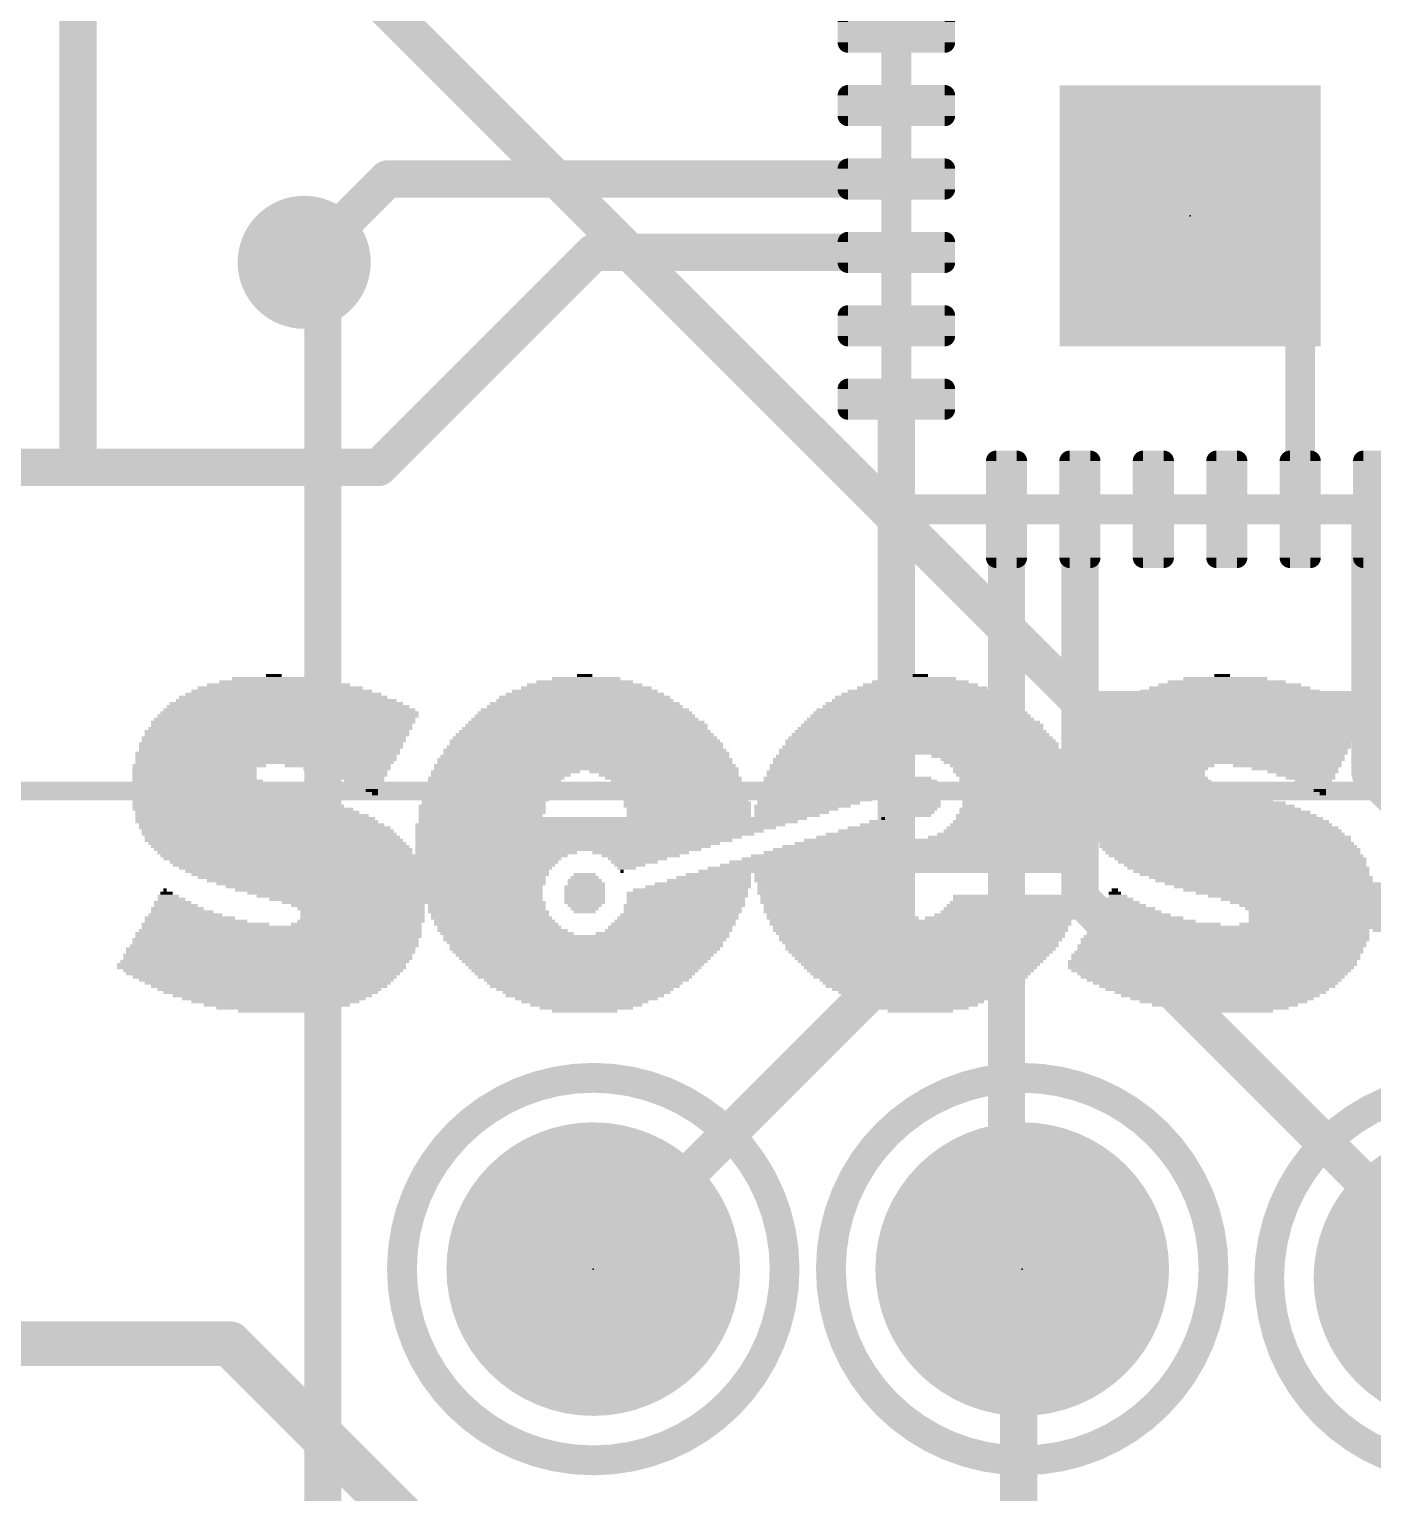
# Model space of a CAD drawing. Extents: x -59 to 59, y -28 to 22.
# Drawn here: x -42.24 to -33.09, y 0.64 to 10.6 of the extents above; entities that cross this region are included whole.
import ezdxf

# ---------------------------------------------------------------- set-up
doc = ezdxf.new("R2010")
doc.units = 0
for name, color, linetype in [('1', 12, 'CONTINUOUS'), ('16', 5, 'CONTINUOUS'), ('18', 110, 'CONTINUOUS'), ('200', 132, 'CONTINUOUS'), ('21', 40, 'CONTINUOUS'), ('22', 6, 'CONTINUOUS'), ('23', 53, 'CONTINUOUS'), ('51', 253, 'CONTINUOUS')]:
    doc.layers.add(name, color=color, linetype=linetype)

# ---------------------------------------------------------------- blocks, each defined once
blk = doc.blocks.new('RECT128000X44800R50')
at = {"const_width": 0.07}
blk.add_lwpolyline([(0.365, -0.07), (0.365, 0.07, 0.4142), (0.33, 0.105), (-0.33, 0.105, 0.4142), (-0.365, 0.07), (-0.365, -0.07, 0.4142), (-0.33, -0.105), (0.33, -0.105, 0.4142)], format="xyb", close=True, dxfattribs=at)
blk.add_solid([(-0.3475, -0.0875), (0.3475, -0.0875), (-0.3475, 0.0875), (0.3475, 0.0875)])
blk = doc.blocks.new('RECT')
blk.add_solid([(-0.5, -0.5), (0.5, -0.5), (-0.5, 0.5), (0.5, 0.5)])
blk = doc.blocks.new('PIE')
at = {"const_width": 0.5}
blk.add_lwpolyline([(0, -0.25, 1), (0, 0.25, 1), (0, -0.25)], format="xyb", dxfattribs=at)
blk = doc.blocks.new('ROUNDV')
at = {"const_width": 0.5}
blk.add_lwpolyline([(0, -0.25, 1), (0, 0.25, 1), (0, -0.25)], format="xyb", dxfattribs=at)

msp = doc.modelspace()

# ---------------------------------------------------------------- linework, layer by layer
at = {"layer": '1'}
for points, const_width in [([(-41.91, 7.62), (-41.91, 10.795)], 0.254), ([(-40.37, 9.017), (-39.8025, 9.5845)], 0.254), ([(-39.8025, 9.5845), (-36.3375, 9.5845)], 0.254), ([(-33.5875, 8.5845), (-34.3375, 9.3345)], 0.2032), ([(-38.3975, 9.0845), (-39.862, 7.62)], 0.254), ([(-36.3375, 9.0845), (-38.3975, 9.0845)], 0.254), ([(-33.5875, 7.3345), (-33.5875, 8.5845)], 0.2032), ([(-36.3375, 8.0845), (-36.3375, 4.223)], 0.254), ([(-41.91, 7.62), (-44.18, 7.62)], 0.254), ([(-39.862, 7.62), (-41.91, 7.62)], 0.254), ([(-33.0875, 7.3345), (-33.0875, 5.5445)], 0.3048), ([(-35.5875, 7.3345), (-35.5875, 2.266)], 0.254), ([(-35.0875, 7.3345), (-35.0875, 4.687)], 0.254), ([(-33.0875, 5.5445), (-30.21, 2.667)], 0.3048), ([(-35.0875, 4.687), (-35.0757, 4.6753)], 0.254), ([(-35.0875, 4.687), (-35.0875, 4.687)], 0.254), ([(-35.0757, 4.6753), (-32.496, 2.0955)], 0.254), ([(-36.3375, 4.223), (-38.4015, 2.159)], 0.254), ([(-35.505, 2.1835), (-35.5875, 2.266)], 0.254), ([(-35.505, 2.1835), (-35.4805, 2.159)], 0.254), ([(-35.505, 0), (-35.505, 2.1835)], 0.254), ([(-43.7355, 1.651), (-40.878, 1.651)], 0.3048), ([(-40.878, 1.651), (-39.227, 0)], 0.3048)]:
    msp.add_lwpolyline(points, dxfattribs=dict(at, const_width=const_width))
for points, const_width in [([(-39.8025, 9.648, 1), (-39.8025, 9.521)], 0.127), ([(-39.7576, 9.5396, 1), (-39.8474, 9.6294)], 0.127), ([(-36.3375, 9.521, 1), (-36.3375, 9.648)], 0.127), ([(-34.3016, 9.3704, 1), (-34.3734, 9.2986)], 0.1016), ([(-38.3975, 9.148, 1), (-38.3975, 9.021)], 0.127), ([(-38.3526, 9.0396, 1), (-38.4424, 9.1294)], 0.127), ([(-36.3375, 9.021, 1), (-36.3375, 9.148)], 0.127), ([(-40.4149, 9.0619, 1), (-40.3251, 8.9721)], 0.127), ([(-33.5367, 8.5845, 1), (-33.6383, 8.5845)], 0.1016), ([(-33.6234, 8.5486, 1), (-33.5516, 8.6204)], 0.1016), ([(-36.274, 8.0845, 1), (-36.401, 8.0845)], 0.127), ([(-41.91, 7.6835, 1), (-41.91, 7.5565)], 0.127), ([(-41.9735, 7.62, 1), (-41.8465, 7.62)], 0.127), ([(-41.91, 7.5565, 1), (-41.91, 7.6835)], 0.127), ([(-39.9069, 7.6649, 1), (-39.8171, 7.5751)], 0.127), ([(-39.862, 7.5565, 1), (-39.862, 7.6835)], 0.127), ([(-33.0113, 7.3345, 1), (-33.1637, 7.3345)], 0.1524), ([(-35.524, 7.3345, 1), (-35.651, 7.3345)], 0.127), ([(-35.024, 7.3345, 1), (-35.151, 7.3345)], 0.127), ([(-33.6383, 7.3345, 1), (-33.5367, 7.3345)], 0.1016), ([(-33.0336, 5.5984, 1), (-33.1414, 5.4906)], 0.1524), ([(-33.1637, 5.5445, 1), (-33.0113, 5.5445)], 0.1524), ([(-35.0426, 4.7319, 1), (-35.1324, 4.6421)], 0.127), ([(-35.0426, 4.7319, 1), (-35.1324, 4.6421)], 0.127), ([(-35.0308, 4.7202, 1), (-35.1207, 4.6303)], 0.127), ([(-35.1324, 4.6421, 1), (-35.0426, 4.7319)], 0.127), ([(-35.151, 4.687, 1), (-35.024, 4.687)], 0.127), ([(-35.1207, 4.6303, 1), (-35.0308, 4.7202)], 0.127), ([(-36.2926, 4.1781, 1), (-36.3824, 4.2679)], 0.127), ([(-36.401, 4.223, 1), (-36.274, 4.223)], 0.127), ([(-35.5426, 2.3109, 1), (-35.6324, 2.2211)], 0.127), ([(-35.651, 2.266, 1), (-35.524, 2.266)], 0.127), ([(-35.4601, 2.2284, 1), (-35.5499, 2.1386)], 0.127), ([(-35.4415, 2.1835, 1), (-35.5685, 2.1835)], 0.127), ([(-38.4464, 2.2039, 1), (-38.3566, 2.1141)], 0.127), ([(-35.5499, 2.1386, 1), (-35.4601, 2.2284)], 0.127), ([(-35.5254, 2.1141, 1), (-35.4356, 2.2039)], 0.127), ([(-40.8241, 1.7049, 1), (-40.9319, 1.5971)], 0.1524), ([(-40.878, 1.5748, 1), (-40.878, 1.7272)], 0.1524)]:
    msp.add_lwpolyline(points, format="xyb", dxfattribs=dict(at, const_width=const_width))
at = {"layer": '16', "const_width": 0.254}
for points in [[(-35.036, 5.969), (-42.021, 12.954)], [(-40.243, 8.89), (-40.37, 9.017)], [(-40.243, 8.89), (-40.243, -0.381)], [(-35.036, 5.969), (-30.591, 5.969)]]:
    msp.add_lwpolyline(points, dxfattribs=at)
at = {"layer": '16', "const_width": 0.127}
for points in [[(-40.3251, 9.0619, 1), (-40.4149, 8.9721)], [(-40.1795, 8.89, 1), (-40.3065, 8.89)], [(-40.2879, 8.8451, 1), (-40.1981, 8.9349)], [(-35.036, 6.0325, 1), (-35.036, 5.9055)], [(-35.0809, 5.9241, 1), (-34.9911, 6.0139)]]:
    msp.add_lwpolyline(points, format="xyb", dxfattribs=at)
at = {"layer": '21', "const_width": 0.2032}
for points in [[(-36.3375, 7.6845), (-36.3375, 7.3345)], [(-36.3375, 7.3345), (-35.9875, 7.3345)]]:
    msp.add_lwpolyline(points, dxfattribs=at)
at = {"layer": '21'}
for points, const_width in [([(-36.2867, 7.6845, 1), (-36.3883, 7.6845)], 0.1016), ([(-36.3375, 7.3853, 1), (-36.3375, 7.2837)], 0.1016), ([(-36.3883, 7.3345, 1), (-36.2867, 7.3345)], 0.1016), ([(-35.9875, 7.2837, 1), (-35.9875, 7.3853)], 0.1016), ([(-38.4015, 0.8561, 1), (-38.4015, 3.4619, 1), (-38.4015, 0.8561)], 0.2032), ([(-35.4805, 0.8561, 1), (-35.4805, 3.4619, 1), (-35.4805, 0.8561)], 0.2032), ([(-32.496, 0.7926, 1), (-32.496, 3.3984, 1), (-32.496, 0.7926)], 0.2032)]:
    msp.add_lwpolyline(points, format="xyb", dxfattribs=dict(at, const_width=const_width))
at = {"layer": '22', "const_width": 0.127}
msp.add_lwpolyline([(-18.1975, 5.416), (-45.3975, 5.416)], dxfattribs=at)
at = {"layer": '23'}
for p in [(-34.3375, 9.3345), (-38.4015, 2.159), (-35.4805, 2.159)]:
    msp.add_point(p, dxfattribs=at)
at = {"layer": '51', "const_width": 0.2032}
for points in [[(-36.3375, 11.3345), (-36.3375, 7.3345)], [(-36.3375, 7.3345), (-32.3375, 7.3345)]]:
    msp.add_lwpolyline(points, dxfattribs=at)
at = {"layer": '51', "const_width": 0.1016}
for points in [[(-36.3375, 7.3853, 1), (-36.3375, 7.2837)], [(-36.3883, 7.3345, 1), (-36.2867, 7.3345)]]:
    msp.add_lwpolyline(points, format="xyb", dxfattribs=at)

# ---------------------------------------------------------------- block references
at = {"layer": '1'}
for p, rotation in [((-36.3375, 10.5845), 180), ((-36.3375, 10.0845), 180), ((-36.3375, 9.5845), 180), ((-36.3375, 9.0845), 180), ((-36.3375, 8.5845), 180), ((-36.3375, 8.0845), 180), ((-35.5875, 7.3345), 90), ((-35.0875, 7.3345), 90), ((-34.5875, 7.3345), 90), ((-34.0875, 7.3345), 90), ((-33.5875, 7.3345), 90), ((-33.0875, 7.3345), 90)]:
    msp.add_blockref('RECT128000X44800R50', p, dxfattribs=dict(at, rotation=rotation))
at = {"layer": '1', "xscale": 1.778, "yscale": 1.778, "rotation": 180}
msp.add_blockref('RECT', (-34.3375, 9.3345), dxfattribs=at)
at = {"layer": '1', "xscale": 2, "yscale": 2}
for p in [(-38.4015, 2.159), (-35.4805, 2.159), (-32.496, 2.0955)]:
    msp.add_blockref('PIE', p, dxfattribs=at)
at = {"layer": '18', "xscale": 0.9064, "yscale": 0.9064}
for p in [(-34.274, 9.271), (-34.274, 9.271), (-40.37, 9.017), (-40.37, 9.017)]:
    msp.add_blockref('ROUNDV', p, dxfattribs=at)
at = {"layer": '200'}
for p, xscale, yscale in [((-40.5651, 6.1807), 0.5918, 0.0211), ((-40.5765, 6.2018), 0.1067, 0.0211), ((-38.4492, 6.1807), 0.4648, 0.0211), ((-38.4594, 6.2018), 0.1041, 0.0211), ((-36.1633, 6.1807), 0.4648, 0.0211), ((-36.1734, 6.2018), 0.1041, 0.0211), ((-34.0982, 6.1807), 0.5715, 0.0211), ((-34.1198, 6.2018), 0.1067, 0.0211), ((-40.5117, 6.0748), 1.3335, 0.0211), ((-40.5232, 6.096), 1.2294, 0.0213), ((-40.5333, 6.1172), 1.1227, 0.0211), ((-40.5448, 6.1383), 0.9728, 0.0211), ((-40.5448, 6.1595), 0.8052, 0.0213), ((-38.4594, 6.0748), 1.0795, 0.0211), ((-38.4594, 6.096), 0.9931, 0.0213), ((-38.448, 6.1172), 0.889, 0.0211), ((-38.4594, 6.1383), 0.7849, 0.0211), ((-38.4594, 6.1595), 0.6579, 0.0213), ((-36.1734, 6.0748), 1.0795, 0.0211), ((-36.1734, 6.096), 0.9931, 0.0213), ((-36.162, 6.1172), 0.889, 0.0211), ((-36.1734, 6.1383), 0.7849, 0.0211), ((-36.1734, 6.1595), 0.6579, 0.0213), ((-34.0576, 6.0748), 1.3335, 0.0211), ((-34.0678, 6.096), 1.2268, 0.0213), ((-34.0678, 6.1172), 1.0998, 0.0211), ((-34.0678, 6.1383), 0.9728, 0.0211), ((-34.0881, 6.1595), 0.8052, 0.0213), ((-40.48, 5.9902), 1.651, 0.0211), ((-40.4914, 6.0113), 1.5875, 0.0211), ((-40.4914, 6.0325), 1.5011, 0.0213), ((-40.513, 6.0537), 1.4173, 0.0211), ((-38.4594, 5.9902), 1.3335, 0.0211), ((-38.4594, 6.0113), 1.2929, 0.0211), ((-38.4594, 6.0325), 1.2065, 0.0213), ((-38.4594, 6.0537), 1.1659, 0.0211), ((-36.1734, 5.9902), 1.3335, 0.0211), ((-36.1734, 6.0113), 1.2929, 0.0211), ((-36.1734, 6.0325), 1.2065, 0.0213), ((-36.1734, 6.0537), 1.1659, 0.0211), ((-34.0144, 5.9902), 1.6281, 0.0211), ((-34.0246, 6.0113), 1.5672, 0.0211), ((-34.036, 6.0325), 1.5037, 0.0213), ((-34.036, 6.0537), 1.4173, 0.0211), ((-40.513, 5.8843), 1.7983, 0.0211), ((-40.5028, 5.9055), 1.778, 0.0213), ((-40.48, 5.9267), 1.778, 0.0211), ((-40.4698, 5.9478), 1.7577, 0.0211), ((-40.4711, 5.969), 1.7145, 0.0213), ((-38.4492, 5.8843), 1.6078, 0.0211), ((-38.4594, 5.9055), 1.5469, 0.0213), ((-38.4594, 5.9267), 1.5011, 0.0211), ((-38.4594, 5.9478), 1.4605, 0.0211), ((-38.4594, 5.969), 1.4199, 0.0213), ((-36.1633, 5.8843), 1.6078, 0.0211), ((-36.1734, 5.9055), 1.5469, 0.0213), ((-36.1734, 5.9267), 1.5011, 0.0211), ((-36.1734, 5.9478), 1.4605, 0.0211), ((-36.1734, 5.969), 1.4199, 0.0213), ((-34.036, 5.9055), 1.7983, 0.0213), ((-34.0462, 5.8843), 1.778, 0.0211), ((-34.0258, 5.9267), 1.778, 0.0211), ((-34.0144, 5.9478), 1.7551, 0.0211), ((-34.0144, 5.969), 1.7145, 0.0213), ((-40.5765, 5.7785), 1.7983, 0.0213), ((-40.5549, 5.8208), 1.8009, 0.0211), ((-40.5549, 5.7997), 1.8009, 0.0211), ((-40.5333, 5.842), 1.7983, 0.0213), ((-40.5232, 5.8632), 1.778, 0.0211), ((-38.4594, 5.7785), 1.8009, 0.0213), ((-38.4607, 5.7997), 1.7577, 0.0211), ((-38.4594, 5.8208), 1.7145, 0.0211), ((-38.4594, 5.842), 1.6739, 0.0213), ((-38.448, 5.8632), 1.651, 0.0211), ((-36.1734, 5.7785), 1.8009, 0.0213), ((-36.1734, 5.7997), 1.7551, 0.0211), ((-36.1734, 5.8208), 1.7145, 0.0211), ((-36.1734, 5.842), 1.6739, 0.0213), ((-36.162, 5.8632), 1.651, 0.0211), ((-34.0995, 5.7997), 1.7983, 0.0211), ((-34.0995, 5.7785), 1.7983, 0.0213), ((-34.0779, 5.842), 1.8009, 0.0213), ((-34.0779, 5.8208), 1.8009, 0.0211), ((-34.0563, 5.8632), 1.7983, 0.0211), ((-40.6184, 5.6727), 1.8009, 0.0211), ((-40.5968, 5.7362), 1.7983, 0.0211), ((-40.5968, 5.715), 1.7983, 0.0213), ((-40.607, 5.6938), 1.778, 0.0211), ((-40.5765, 5.7573), 1.7983, 0.0211), ((-38.4594, 5.6938), 1.9279, 0.0211), ((-38.4492, 5.6727), 1.9482, 0.0211), ((-38.4594, 5.715), 1.8821, 0.0213), ((-38.4594, 5.7573), 1.8415, 0.0211), ((-38.4492, 5.7362), 1.8618, 0.0211), ((-36.1633, 5.6727), 1.9482, 0.0211), ((-36.1734, 5.6938), 1.9279, 0.0211), ((-36.1734, 5.715), 1.8821, 0.0213), ((-36.1633, 5.7362), 1.8618, 0.0211), ((-36.1734, 5.7573), 1.8415, 0.0211), ((-34.1414, 5.715), 1.8009, 0.0213), ((-34.1528, 5.6938), 1.778, 0.0211), ((-34.1528, 5.6727), 1.778, 0.0211), ((-34.13, 5.7362), 1.778, 0.0211), ((-34.1198, 5.7573), 1.7983, 0.0211), ((-41.0845, 5.588), 0.9093, 0.0213), ((-40.64, 5.6092), 1.7577, 0.0211), ((-40.6298, 5.6515), 1.778, 0.0213), ((-40.6298, 5.6303), 1.778, 0.0211), ((-40.1422, 5.588), 0.7214, 0.0213), ((-38.4594, 5.588), 2.0549, 0.0213), ((-38.4594, 5.6303), 2.0091, 0.0211), ((-38.4594, 5.6092), 2.0091, 0.0211), ((-38.4594, 5.6515), 1.9685, 0.0213), ((-36.7767, 5.588), 0.8484, 0.0213), ((-36.7335, 5.6303), 0.889, 0.0211), ((-36.7551, 5.6092), 0.8458, 0.0211), ((-36.703, 5.6515), 0.9093, 0.0213), ((-35.6438, 5.6515), 0.9093, 0.0213), ((-35.6019, 5.6303), 0.8661, 0.0211), ((-35.5918, 5.6092), 0.8458, 0.0211), ((-35.5587, 5.588), 0.8255, 0.0213), ((-34.1732, 5.6515), 1.778, 0.0213), ((-34.1732, 5.6303), 1.778, 0.0211), ((-34.1833, 5.6092), 1.7577, 0.0211), ((-34.6177, 5.588), 0.889, 0.0213), ((-33.6753, 5.588), 0.7417, 0.0213), ((-41.1163, 5.5668), 0.8458, 0.0211), ((-41.1163, 5.5457), 0.8458, 0.0211), ((-41.1163, 5.5245), 0.8458, 0.0213), ((-41.1163, 5.5033), 0.8458, 0.0211), ((-41.0947, 5.4822), 0.889, 0.0211), ((-40.0787, 5.5668), 0.5944, 0.0211), ((-40.0469, 5.5457), 0.4851, 0.0211), ((-40.005, 5.5245), 0.4013, 0.0213), ((-39.9834, 5.5033), 0.3175, 0.0211), ((-39.9618, 5.4822), 0.2743, 0.0211), ((-39.0627, 5.5033), 0.9296, 0.0211), ((-39.0728, 5.4822), 0.9093, 0.0211), ((-38.9992, 5.5457), 1.016, 0.0211), ((-39.0309, 5.5245), 0.9525, 0.0213), ((-38.4492, 5.5668), 2.0752, 0.0211), ((-37.9197, 5.5457), 1.016, 0.0211), ((-37.8879, 5.5245), 0.9525, 0.0213), ((-37.8562, 5.5033), 0.9296, 0.0211), ((-37.8358, 5.4822), 0.889, 0.0211), ((-36.8287, 5.5033), 0.8255, 0.0211), ((-36.8402, 5.4822), 0.8026, 0.0211), ((-36.8084, 5.5457), 0.8255, 0.0211), ((-36.8186, 5.5245), 0.8052, 0.0213), ((-36.7881, 5.5668), 0.8255, 0.0211), ((-36.1633, 5.4822), 0.2108, 0.0211), ((-36.1734, 5.5033), 0.1499, 0.0211), ((-35.5384, 5.5668), 0.8255, 0.0211), ((-35.5384, 5.5457), 0.8255, 0.0211), ((-35.5282, 5.5245), 0.8052, 0.0213), ((-35.5067, 5.5033), 0.8026, 0.0211), ((-35.5067, 5.4822), 0.8026, 0.0211), ((-34.6596, 5.5457), 0.8458, 0.0211), ((-34.6596, 5.5245), 0.8458, 0.0213), ((-34.6494, 5.5033), 0.8661, 0.0211), ((-34.638, 5.4822), 0.889, 0.0211), ((-34.6393, 5.5668), 0.8458, 0.0211), ((-33.6232, 5.5668), 0.5918, 0.0211), ((-33.5699, 5.5457), 0.4851, 0.0211), ((-33.5483, 5.5245), 0.4013, 0.0213), ((-33.5166, 5.5033), 0.3378, 0.0211), ((-33.4975, 5.4822), 0.254, 0.0211), ((-41.0731, 5.461), 0.9322, 0.0213), ((-40.9575, 5.3975), 1.1633, 0.0213), ((-41.0413, 5.4398), 0.9957, 0.0211), ((-40.9994, 5.4187), 1.0795, 0.0211), ((-40.9143, 5.3763), 1.2497, 0.0211), ((-39.9402, 5.461), 0.1905, 0.0213), ((-39.9199, 5.4398), 0.1499, 0.0211), ((-39.9098, 5.4187), 0.0838, 0.0211), ((-39.8882, 5.3975), 0.0406, 0.0213), ((-39.1363, 5.3763), 0.8687, 0.0211), ((-39.116, 5.4187), 0.8687, 0.0211), ((-39.116, 5.3975), 0.8687, 0.0213), ((-39.1058, 5.4398), 0.889, 0.0211), ((-39.083, 5.461), 0.889, 0.0213), ((-37.813, 5.461), 0.889, 0.0213), ((-37.813, 5.4398), 0.889, 0.0211), ((-37.8028, 5.4187), 0.8687, 0.0211), ((-37.7825, 5.3975), 0.8687, 0.0213), ((-37.7825, 5.3763), 0.8687, 0.0211), ((-36.8719, 5.3763), 0.8255, 0.0211), ((-36.8516, 5.4398), 0.8255, 0.0211), ((-36.8618, 5.4187), 0.8052, 0.0211), ((-36.8618, 5.3975), 0.8052, 0.0213), ((-36.8402, 5.461), 0.8026, 0.0213), ((-36.1734, 5.4398), 0.2769, 0.0211), ((-36.1734, 5.4187), 0.2769, 0.0211), ((-36.1734, 5.3975), 0.2769, 0.0213), ((-36.1734, 5.3763), 0.2769, 0.0211), ((-36.1734, 5.461), 0.2311, 0.0213), ((-35.0304, 5.461), 1.7551, 0.0213), ((-34.9771, 5.4398), 1.8212, 0.0211), ((-34.9453, 5.4187), 1.8847, 0.0211), ((-34.9034, 5.3975), 1.9685, 0.0213), ((-34.8615, 5.3763), 2.0523, 0.0211), ((-33.4759, 5.461), 0.2108, 0.0213), ((-33.4645, 5.4398), 0.1473, 0.0211), ((-33.4531, 5.4187), 0.0838, 0.0211), ((-33.4327, 5.3975), 0.0432, 0.0213), ((-40.8826, 5.3552), 1.3132, 0.0211), ((-40.8191, 5.3128), 1.4402, 0.0211), ((-40.8508, 5.334), 1.3767, 0.0213), ((-40.7873, 5.2917), 1.5037, 0.0211), ((-39.1579, 5.3128), 0.8661, 0.0211), ((-39.1579, 5.2917), 0.8661, 0.0211), ((-39.1363, 5.3552), 0.8687, 0.0211), ((-39.1478, 5.334), 0.8458, 0.0213), ((-37.7711, 5.3552), 0.8458, 0.0211), ((-37.7609, 5.334), 0.8661, 0.0213), ((-37.7609, 5.3128), 0.8661, 0.0211), ((-37.7508, 5.2917), 0.8458, 0.0211), ((-36.9773, 5.3128), 0.6553, 0.0211), ((-37.0192, 5.2917), 0.5715, 0.0211), ((-36.8935, 5.3552), 0.7823, 0.0211), ((-36.9354, 5.334), 0.6985, 0.0213), ((-36.1734, 5.3552), 0.2769, 0.0211), ((-36.1734, 5.334), 0.2769, 0.0213), ((-36.162, 5.3128), 0.254, 0.0211), ((-36.1734, 5.2917), 0.2311, 0.0211), ((-34.7447, 5.2917), 2.3266, 0.0211), ((-34.8298, 5.3552), 2.1158, 0.0211), ((-34.7866, 5.334), 2.2022, 0.0213), ((-34.7561, 5.3128), 2.2631, 0.0211), ((-40.7251, 5.2493), 1.5875, 0.0211), ((-40.7035, 5.2282), 1.6307, 0.0211), ((-40.7568, 5.2705), 1.524, 0.0213), ((-40.6933, 5.207), 1.651, 0.0213), ((-40.6603, 5.1858), 1.6713, 0.0211), ((-38.354, 5.1858), 2.5197, 0.0211), ((-39.1681, 5.2493), 0.8458, 0.0211), ((-38.3007, 5.207), 2.5806, 0.0213), ((-39.1579, 5.2705), 0.8661, 0.0213), ((-38.2689, 5.2282), 2.6441, 0.0211), ((-37.7508, 5.2705), 0.8458, 0.0213), ((-37.7508, 5.2493), 0.8458, 0.0211), ((-37.051, 5.2705), 0.508, 0.0213), ((-37.0827, 5.2493), 0.4445, 0.0211), ((-36.4808, 5.1858), 0.2108, 0.0211), ((-36.4592, 5.207), 0.127, 0.0213), ((-36.4274, 5.2282), 0.0229, 0.0211), ((-36.1734, 5.2705), 0.1905, 0.0213), ((-36.162, 5.2493), 0.127, 0.0211), ((-34.671, 5.1858), 2.601, 0.0211), ((-34.671, 5.207), 2.5603, 0.0213), ((-34.7028, 5.2493), 2.4562, 0.0211), ((-34.6812, 5.2282), 2.4994, 0.0211), ((-34.7129, 5.2705), 2.3901, 0.0213), ((-40.6387, 5.1647), 1.7145, 0.0211), ((-40.6184, 5.1435), 1.7145, 0.0213), ((-40.6083, 5.1223), 1.7348, 0.0211), ((-40.5867, 5.1012), 1.7374, 0.0211), ((-40.5765, 5.08), 1.7577, 0.0213), ((-38.3858, 5.1647), 2.4562, 0.0211), ((-38.4277, 5.1435), 2.3724, 0.0213), ((-38.4594, 5.1223), 2.3089, 0.0211), ((-38.5026, 5.1012), 2.2225, 0.0211), ((-38.5343, 5.08), 2.159, 0.0213), ((-35.9931, 5.08), 1.9482, 0.0213), ((-36.5544, 5.1012), 0.6579, 0.0211), ((-36.5544, 5.1223), 0.5309, 0.0211), ((-36.5328, 5.1435), 0.4013, 0.0213), ((-36.5112, 5.1647), 0.3175, 0.0211), ((-35.5702, 5.1012), 1.1024, 0.0211), ((-35.5384, 5.1223), 1.0389, 0.0211), ((-34.6596, 5.1435), 2.7102, 0.0213), ((-34.6608, 5.1647), 2.667, 0.0211), ((-34.1414, 5.1223), 1.7145, 0.0211), ((-34.1198, 5.1012), 1.7577, 0.0211), ((-34.1097, 5.08), 1.7374, 0.0213), ((-40.5549, 5.0588), 1.7551, 0.0211), ((-40.5333, 5.0377), 1.7577, 0.0211), ((-40.513, 5.0165), 1.7577, 0.0213), ((-40.5016, 4.9953), 1.7348, 0.0211), ((-39.9618, 4.9742), 2.7737, 0.0211), ((-38.5763, 5.0588), 2.0752, 0.0211), ((-39.0627, 4.9953), 1.1024, 0.0211), ((-38.608, 5.0377), 2.0117, 0.0211), ((-38.6397, 5.0165), 1.9482, 0.0213), ((-38.0784, 4.9953), 0.6579, 0.0211), ((-38.0784, 4.9742), 0.5309, 0.0211), ((-36.1734, 4.9742), 2.3089, 0.0211), ((-36.1302, 4.9953), 2.2225, 0.0211), ((-36.0985, 5.0165), 2.159, 0.0213), ((-36.0667, 5.0377), 2.0955, 0.0211), ((-36.0248, 5.0588), 2.0117, 0.0211), ((-34.0881, 5.0588), 1.7348, 0.0211), ((-34.0779, 5.0377), 1.7551, 0.0211), ((-34.0563, 5.0165), 1.7577, 0.0213), ((-34.0462, 4.9953), 1.7374, 0.0211), ((-34.0246, 4.9742), 1.7348, 0.0211), ((-39.9733, 4.953), 2.7102, 0.0213), ((-39.9618, 4.9318), 2.6467, 0.0211), ((-39.9631, 4.9107), 2.6035, 0.0211), ((-39.9517, 4.8895), 2.54, 0.0213), ((-38.1, 4.953), 0.4013, 0.0213), ((-38.1216, 4.9318), 0.3175, 0.0211), ((-38.1521, 4.9107), 0.2108, 0.0211), ((-38.1737, 4.8895), 0.127, 0.0213), ((-36.3207, 4.8895), 2.6035, 0.0213), ((-36.2788, 4.9107), 2.5197, 0.0211), ((-36.2471, 4.9318), 2.4562, 0.0211), ((-36.2052, 4.953), 2.3724, 0.0213), ((-33.9941, 4.953), 1.7145, 0.0213), ((-33.9827, 4.9318), 1.6916, 0.0211), ((-33.9623, 4.9107), 1.651, 0.0211), ((-33.9408, 4.8895), 1.6485, 0.0213), ((-39.9402, 4.8683), 2.4765, 0.0211), ((-39.9199, 4.8472), 2.4359, 0.0211), ((-39.9098, 4.826), 2.3698, 0.0213), ((-39.878, 4.8048), 2.3063, 0.0211), ((-39.8463, 4.7837), 2.2428, 0.0211), ((-38.4594, 4.8048), 0.2311, 0.0211), ((-38.448, 4.7837), 0.254, 0.0211), ((-38.4594, 4.826), 0.1905, 0.0213), ((-38.4594, 4.8472), 0.1499, 0.0211), ((-38.2054, 4.8683), 0.0229, 0.0211), ((-37.6555, 4.7837), 0.6553, 0.0211), ((-37.6136, 4.8048), 0.5715, 0.0211), ((-37.5818, 4.826), 0.508, 0.0213), ((-37.5501, 4.8472), 0.4445, 0.0211), ((-36.3525, 4.8683), 2.667, 0.0211), ((-36.8821, 4.8472), 0.8458, 0.0211), ((-36.8821, 4.826), 0.8458, 0.0213), ((-36.8719, 4.8048), 0.8661, 0.0211), ((-36.8618, 4.7837), 0.8458, 0.0211), ((-33.9204, 4.8683), 1.6078, 0.0211), ((-33.8988, 4.8472), 1.5646, 0.0211), ((-33.8557, 4.826), 1.524, 0.0213), ((-33.8341, 4.8048), 1.4808, 0.0211), ((-33.3477, 4.7837), 2.3266, 0.0211), ((-41.2953, 4.699), 0.1473, 0.0213), ((-41.2737, 4.6778), 0.1905, 0.0211), ((-41.3068, 4.7202), 0.0838, 0.0211), ((-41.3169, 4.7413), 0.0229, 0.0211), ((-39.8247, 4.7625), 2.159, 0.0213), ((-39.7929, 4.7413), 2.0955, 0.0211), ((-39.751, 4.7202), 2.0117, 0.0211), ((-39.7193, 4.699), 1.9482, 0.0213), ((-39.6761, 4.6778), 1.8618, 0.0211), ((-38.4594, 4.7625), 0.2769, 0.0213), ((-38.4594, 4.7413), 0.2769, 0.0211), ((-38.4594, 4.7202), 0.2769, 0.0211), ((-38.4594, 4.699), 0.2769, 0.0213), ((-38.4594, 4.6778), 0.2769, 0.0211), ((-37.7609, 4.7202), 0.8255, 0.0211), ((-37.7609, 4.699), 0.8255, 0.0213), ((-37.7711, 4.6778), 0.8052, 0.0211), ((-37.7393, 4.7413), 0.7823, 0.0211), ((-37.6872, 4.7625), 0.7188, 0.0213), ((-36.8618, 4.7625), 0.8458, 0.0213), ((-36.8503, 4.7413), 0.8687, 0.0211), ((-36.8503, 4.7202), 0.8687, 0.0211), ((-36.83, 4.699), 0.8687, 0.0213), ((-36.83, 4.6778), 0.8687, 0.0211), ((-35.5067, 4.699), 0.889, 0.0213), ((-35.5168, 4.6778), 0.8687, 0.0211), ((-34.8196, 4.6778), 0.1905, 0.0211), ((-34.8501, 4.7202), 0.0838, 0.0211), ((-34.8285, 4.699), 0.127, 0.0213), ((-34.8501, 4.7413), 0.0432, 0.0211), ((-33.3159, 4.7625), 2.2631, 0.0213), ((-33.2943, 4.7413), 2.1793, 0.0211), ((-33.2524, 4.7202), 2.0955, 0.0211), ((-33.2105, 4.699), 2.0117, 0.0213), ((-33.1775, 4.6778), 1.905, 0.0211), ((-41.2001, 4.5932), 0.4242, 0.0211), ((-41.2331, 4.6143), 0.3581, 0.0211), ((-41.2433, 4.6355), 0.2972, 0.0213), ((-41.2648, 4.6567), 0.254, 0.0211), ((-39.624, 4.6567), 1.7983, 0.0211), ((-40.005, 4.6355), 0.9093, 0.0213), ((-39.9834, 4.6143), 0.8661, 0.0211), ((-39.9733, 4.5932), 0.8458, 0.0211), ((-39.1262, 4.6355), 0.8026, 0.0213), ((-39.1262, 4.6143), 0.8026, 0.0211), ((-39.1147, 4.5932), 0.8255, 0.0211), ((-38.4594, 4.6567), 0.2769, 0.0211), ((-38.4594, 4.6355), 0.2311, 0.0213), ((-38.4594, 4.6143), 0.1905, 0.0211), ((-38.4594, 4.5932), 0.1499, 0.0211), ((-37.7812, 4.6355), 0.8255, 0.0213), ((-37.7927, 4.6143), 0.8026, 0.0211), ((-37.7927, 4.5932), 0.8026, 0.0211), ((-37.7711, 4.6567), 0.8052, 0.0211), ((-36.8198, 4.6567), 0.889, 0.0211), ((-36.797, 4.6355), 0.889, 0.0213), ((-36.7868, 4.6143), 0.9093, 0.0211), ((-36.7767, 4.5932), 0.9296, 0.0211), ((-35.5702, 4.5932), 0.9296, 0.0211), ((-35.56, 4.6143), 0.9093, 0.0211), ((-35.5384, 4.6355), 0.9119, 0.0213), ((-35.527, 4.6567), 0.889, 0.0211), ((-34.765, 4.6143), 0.381, 0.0211), ((-34.7447, 4.5932), 0.4216, 0.0211), ((-34.7866, 4.6355), 0.2972, 0.0213), ((-34.798, 4.6567), 0.2337, 0.0211), ((-33.1457, 4.6567), 1.8415, 0.0211), ((-33.114, 4.6355), 1.778, 0.0213), ((-33.0937, 4.6143), 1.7374, 0.0211), ((-33.0721, 4.5932), 1.7348, 0.0211), ((-41.0413, 4.5085), 0.8687, 0.0213), ((-40.5232, 4.4873), 1.905, 0.0211), ((-41.148, 4.5508), 0.6147, 0.0211), ((-41.1061, 4.5297), 0.6985, 0.0211), ((-41.1797, 4.572), 0.5055, 0.0213), ((-40.0152, 4.5085), 0.889, 0.0213), ((-39.9834, 4.5297), 0.8661, 0.0211), ((-39.9733, 4.572), 0.8458, 0.0213), ((-39.9733, 4.5508), 0.8458, 0.0211), ((-39.1046, 4.572), 0.8052, 0.0213), ((-39.0944, 4.5508), 0.8255, 0.0211), ((-39.0741, 4.5297), 0.8255, 0.0211), ((-39.0627, 4.5085), 0.8484, 0.0213), ((-39.0411, 4.4873), 0.8458, 0.0211), ((-37.8777, 4.4873), 0.8458, 0.0211), ((-37.8562, 4.5085), 0.8484, 0.0213), ((-37.8447, 4.5297), 0.8255, 0.0211), ((-37.8244, 4.5508), 0.8255, 0.0211), ((-37.8143, 4.572), 0.8052, 0.0213), ((-36.7449, 4.572), 0.9525, 0.0213), ((-36.703, 4.5508), 1.0363, 0.0211), ((-36.1734, 4.5297), 2.0549, 0.0211), ((-36.1734, 4.5085), 2.0549, 0.0213), ((-36.1734, 4.4873), 2.0091, 0.0211), ((-35.6337, 4.5508), 1.016, 0.0211), ((-35.6019, 4.572), 0.9525, 0.0213), ((-34.5745, 4.5085), 0.889, 0.0213), ((-33.5801, 4.4873), 2.8778, 0.0211), ((-34.6494, 4.5297), 0.6985, 0.0211), ((-34.6812, 4.5508), 0.5944, 0.0211), ((-34.7243, 4.572), 0.508, 0.0213), ((-33.0822, 4.5085), 1.8415, 0.0213), ((-33.0721, 4.572), 1.7348, 0.0213), ((-33.0721, 4.5508), 1.7348, 0.0211), ((-33.0619, 4.5297), 1.7551, 0.0211), ((-40.5651, 4.4027), 1.9482, 0.0211), ((-40.5651, 4.3815), 1.9482, 0.0213), ((-40.5448, 4.445), 1.9482, 0.0213), ((-40.5448, 4.4238), 1.9482, 0.0211), ((-40.5333, 4.4662), 1.9253, 0.0211), ((-39.0195, 4.4662), 0.889, 0.0211), ((-38.989, 4.445), 0.9093, 0.0213), ((-38.4492, 4.4238), 1.9482, 0.0211), ((-38.4594, 4.4027), 1.9279, 0.0211), ((-38.4594, 4.3815), 1.8821, 0.0213), ((-37.9298, 4.445), 0.9093, 0.0213), ((-37.8879, 4.4662), 0.8661, 0.0211), ((-36.1734, 4.4662), 2.0091, 0.0211), ((-36.1734, 4.445), 1.9685, 0.0213), ((-36.1633, 4.4238), 1.9482, 0.0211), ((-36.1734, 4.4027), 1.9279, 0.0211), ((-36.1734, 4.3815), 1.8821, 0.0213), ((-34.0995, 4.4027), 1.966, 0.0211), ((-34.1097, 4.3815), 1.9456, 0.0213), ((-34.0893, 4.4238), 1.9456, 0.0211), ((-34.0792, 4.4662), 1.9253, 0.0211), ((-34.0792, 4.445), 1.9253, 0.0213), ((-32.6073, 4.4662), 0.9728, 0.0211), ((-40.6184, 4.2968), 1.9685, 0.0211), ((-40.5981, 4.3392), 1.9685, 0.0211), ((-40.5981, 4.318), 1.9685, 0.0213), ((-40.5752, 4.3603), 1.9685, 0.0211), ((-38.4594, 4.3392), 1.8415, 0.0211), ((-38.4492, 4.3603), 1.8618, 0.0211), ((-38.4594, 4.318), 1.8009, 0.0213), ((-38.4607, 4.2968), 1.7577, 0.0211), ((-36.1633, 4.3603), 1.8618, 0.0211), ((-36.1734, 4.3392), 1.8415, 0.0211), ((-36.1734, 4.318), 1.8009, 0.0213), ((-36.1734, 4.2968), 1.7551, 0.0211), ((-34.1617, 4.2968), 1.9685, 0.0211), ((-34.1414, 4.318), 1.9685, 0.0213), ((-34.1211, 4.3603), 1.9685, 0.0211), ((-34.1313, 4.3392), 1.9482, 0.0211), ((-40.6616, 4.2333), 1.9685, 0.0211), ((-40.6616, 4.2122), 1.9685, 0.0211), ((-40.6387, 4.2545), 1.9685, 0.0213), ((-40.6184, 4.2757), 1.9685, 0.0211), ((-40.6502, 4.191), 1.905, 0.0213), ((-38.4594, 4.2757), 1.7145, 0.0211), ((-38.4594, 4.2545), 1.6739, 0.0213), ((-38.4594, 4.2333), 1.6281, 0.0211), ((-38.4594, 4.2122), 1.5875, 0.0211), ((-38.4594, 4.191), 1.5469, 0.0213), ((-36.1734, 4.2757), 1.7145, 0.0211), ((-36.1734, 4.2545), 1.6739, 0.0213), ((-36.1734, 4.2333), 1.6281, 0.0211), ((-36.1734, 4.2122), 1.5875, 0.0211), ((-36.1734, 4.191), 1.5469, 0.0213), ((-34.1846, 4.2545), 1.9685, 0.0213), ((-34.1846, 4.2333), 1.9685, 0.0211), ((-34.1947, 4.2122), 1.9482, 0.0211), ((-34.1617, 4.2757), 1.9685, 0.0211), ((-34.1935, 4.191), 1.905, 0.0213), ((-40.6502, 4.1698), 1.8644, 0.0211), ((-40.64, 4.1487), 1.7983, 0.0211), ((-40.6286, 4.1275), 1.7348, 0.0213), ((-40.6184, 4.1063), 1.6739, 0.0211), ((-40.6083, 4.0852), 1.6078, 0.0211), ((-38.4594, 4.1698), 1.5011, 0.0211), ((-38.4594, 4.1487), 1.4605, 0.0211), ((-38.448, 4.1275), 1.397, 0.0213), ((-38.4594, 4.1063), 1.3335, 0.0211), ((-38.4594, 4.0852), 1.2929, 0.0211), ((-36.1734, 4.1698), 1.5011, 0.0211), ((-36.1734, 4.1487), 1.4605, 0.0211), ((-36.162, 4.1275), 1.397, 0.0213), ((-36.1734, 4.1063), 1.3335, 0.0211), ((-36.1734, 4.0852), 1.2929, 0.0211), ((-34.1846, 4.1698), 1.8415, 0.0211), ((-34.1833, 4.1487), 1.7983, 0.0211), ((-34.1732, 4.1275), 1.7374, 0.0213), ((-34.163, 4.1063), 1.6713, 0.0211), ((-34.1516, 4.0852), 1.6078, 0.0211), ((-40.607, 4.064), 1.524, 0.0213), ((-40.5981, 4.0428), 1.4605, 0.0211), ((-40.5867, 4.0217), 1.3564, 0.0211), ((-40.5765, 4.0005), 1.2497, 0.0213), ((-40.5663, 3.9793), 1.143, 0.0211), ((-38.4594, 4.064), 1.2065, 0.0213), ((-38.448, 4.0428), 1.143, 0.0211), ((-38.4594, 4.0217), 1.0795, 0.0211), ((-38.4492, 4.0005), 0.9728, 0.0213), ((-38.4594, 3.9793), 0.8661, 0.0211), ((-36.1734, 4.064), 1.2065, 0.0213), ((-36.162, 4.0428), 1.143, 0.0211), ((-36.1734, 4.0217), 1.0795, 0.0211), ((-36.1633, 4.0005), 0.9728, 0.0213), ((-36.1734, 3.9793), 0.8661, 0.0211), ((-34.1528, 4.064), 1.524, 0.0213), ((-34.1313, 4.0428), 1.4402, 0.0211), ((-34.1313, 4.0217), 1.3538, 0.0211), ((-34.1198, 4.0005), 1.2497, 0.0213), ((-34.1097, 3.9793), 1.143, 0.0211), ((-40.5562, 3.9582), 0.9957, 0.0211), ((-40.5549, 3.937), 0.8255, 0.0213), ((-40.5346, 3.9158), 0.5715, 0.0211), ((-38.448, 3.9582), 0.762, 0.0211), ((-38.448, 3.937), 0.635, 0.0213), ((-38.4594, 3.9158), 0.4445, 0.0211), ((-36.162, 3.9582), 0.762, 0.0211), ((-36.162, 3.937), 0.635, 0.0213), ((-36.1734, 3.9158), 0.4445, 0.0211), ((-34.0995, 3.9582), 0.9957, 0.0211), ((-34.0779, 3.937), 0.8255, 0.0213), ((-34.0678, 3.9158), 0.5918, 0.0211)]:
    msp.add_blockref('RECT', p, dxfattribs=dict(at, xscale=xscale, yscale=yscale))

doc.saveas('drawing.dxf')
